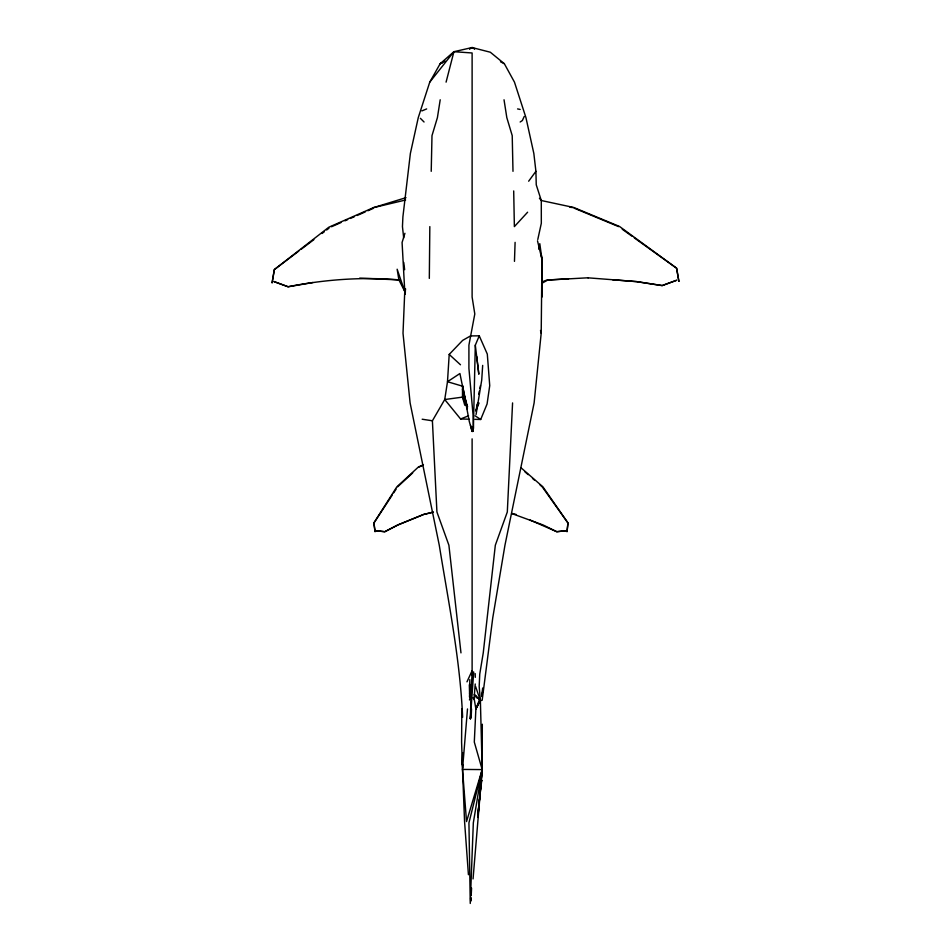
<?xml version="1.0" encoding="UTF-8"?>
<svg xmlns="http://www.w3.org/2000/svg" width="951" height="951" viewBox="0 0 951 951"><rect width="100%" height="100%" fill="white"/><g stroke="black" fill="none" stroke-linecap="round" stroke-linejoin="round"><path stroke-width="1.43" d="M467.357 408.835L462.507 385.571L469.319 421.614L472.112 431.409L472.932 431.409L472.932 428.913M460.973 652.885L448.896 545.208L436.925 511.983L432.396 420.782L444.735 399.539L447.493 381.72L449.205 354.426L462.626 340.399L470.507 335.917L479.256 335.834L475.31 345.177L473.396 428.604L473.075 415.183L468.914 368.322L468.914 345.177L474.799 313.973L472.112 297.033L472.112 52.971L453.912 51.699L440.147 63.717L429.757 82.143L418.274 117.615L410.368 153.491L402.903 216.84L402.451 226.611L403.688 237.893M512.993 171.323L512.22 135.648L506.812 117.615L504.03 99.784M538.979 249.352L539.799 243.682L541.963 259.314L541.202 333.23L534.117 402.927L504.957 545.208L492.761 617.805L482.181 700.186L480.386 700.697L475.88 708.959L474.299 742.065L482.181 769.585L477.866 817.408L482.181 769.585L482.312 724.222M461.829 708.959L461.592 742.065L462.507 769.43L482.181 769.585L473.325 822.841L470.258 903.45L468.938 822.841L482.181 769.585L480.386 700.697L479.185 686.527L479.744 674.093L483.251 652.885L495.328 545.208L507.311 511.983L512.577 402.927M429.317 278.393L429.828 226.611M475.238 683.995L474.074 698.605M471.292 714.486L471.53 708.84M514.467 261.359L515.097 242.362M404.924 233.304L402.083 242.481L404.757 291.398L403.01 333.23L410.107 402.927L439.267 545.208C448.492 602.328 460.141 659.447 462.626 717.292M469.485 697.012L469.651 692.887M467.5 708.959L462.507 769.43L464.563 821.509L468.427 874.73M471.209 895.283L471.577 888.103M470.626 715.925L470.472 718.849L471.09 715.948M462.697 767.457L462.079 762.738L462.709 752.978M482.68 365.398L481.717 380.067L476.071 414.517M469.806 679.608L469.782 695.954M473.051 878.914L482.181 769.585L466.537 821.569L462.507 769.43M471.03 897.851L470.697 901.227L470.602 897.851M540.085 485.01L542.26 486.9L567.937 522.979L567.01 531.764L567.997 522.967L542.866 486.793L521.184 467.928M477.889 812.071L478.424 807.732M478.769 804.843L479.47 799.054M479.827 796.165L481.765 780.26L480.421 782.685M474.299 698.89L474.692 696.263M472.065 426.916L472.754 427.272L472.112 431.409L470.507 425.18M440.206 99.784L437.412 117.615L431.992 135.648L431.219 171.323M524.203 116.509L522.372 120.527L520.173 122.001M478.733 394.106L479.316 391.253M479.886 388.412L480.469 385.571M481.681 696.429L482.668 687.989M537.79 239.486L541.321 223.271L541.297 200.518L536.245 184.803L535.912 171.323L533.844 153.491L525.939 117.615L514.467 82.143L504.351 63.717L490.312 52.222L472.112 47.55L453.912 51.699L429.757 82.143M405.245 294.275L405.459 288.593M476.082 409.822L477.866 402.701L477.022 405.316M481.788 695.074L482.846 690.866M446.078 82.143L453.912 51.699M469.461 699.984L470.163 697.309M480.659 784.278L481.765 780.26M404.757 291.398L397.149 269.216L398.885 279.856L404.757 291.398L405.483 289.08M473.099 697.784L474.442 700.34L475.88 708.959L479.363 699.912M474.953 419.343L480.695 419.486L487.078 403.973L489.729 385.595L487.304 354.093L479.256 335.834M475.726 411.058L479.054 402.998M466.965 681.843L472.112 670.717L472.112 438.863M475.88 708.959L478.722 703.169M392.121 495.233L373.945 522.967L375.074 531.764L373.862 522.979L396.805 486.9L418.297 467.096L423.433 464.73M393.702 492.82L396.068 489.206M528.661 181.213L535.912 171.323M527.615 212.216L514.372 226.611L513.695 190.937M397.649 486.793L412.686 472.932M298.757 251.1L274.34 269.585L272.117 282.744L274.34 269.585L328.832 227.218L373.363 207.675L405.982 197.665M301.075 249.34L313.866 239.652M322.009 233.494L324.327 231.735M326.657 229.976L328.975 228.216M421.852 110.922L426.654 108.925M541.63 283.457L547.847 279.974L568.543 278.809M445.258 61.137L440.147 63.717L442.512 62.683M419.129 466.989L422.993 465.217M331.495 226.742L340.933 222.593M344.987 220.81L347.686 219.633M350.384 218.445L354.426 216.673M357.124 215.485L365.22 211.93M367.918 210.742L373.315 208.376M464.777 405.245L462.507 397.126L444.735 399.539L460.593 418.975L468.558 415.801M542.855 281.603L546.825 280.07L588.3 277.775M433.109 512.173L423.468 514.479L397.684 524.976L384.739 531.728L375.847 530.706L384.846 531.716L398.005 524.94L423.777 514.443L433.43 512.137M373.363 207.675L405.578 200.007M312.95 282.506L288.177 286.774L273.876 281.544L288.01 286.75C324.933 279.499 362.711 276.658 400.24 279.974L359.68 278.12M460.593 418.975L469.212 419.201M587.932 277.823L636.754 281.603L662.241 285.573L676.827 280.2L662.11 285.585L636.374 281.639L612.563 279.749M569.863 207.235L572.74 207.568M422.173 419.225L432.396 420.782M517.57 108.925L520.173 109.448M511.852 513.457L516.131 514.443M511.626 513.492L543.009 524.94L556.799 531.716L566.035 530.706L556.799 531.716L529.576 519.817M462.507 386.177L447.493 381.72L459.915 373.529L462.507 386.177L462.507 397.126M574.083 208.126L618.614 226.611M474.276 694.836L476.974 697.725L479.577 698.949M474.692 48.846L472.112 47.55L469.556 48.846L472.112 47.55L474.597 48.87M500.488 61.779L504.351 63.717M475.143 415.801L480.695 419.486M424.051 122.001L420.378 118.316M622.239 229.215L631.88 236.145M634.293 237.881L676.601 268.206L678.883 281.353L676.601 268.206L619.6 226.516L573.726 207.473L541.297 200.518L539.443 198.272M524.916 471.815L528.162 474.644M532.501 478.412L534.664 480.303M474.43 694.468L480.386 700.697L475.631 686.563M449.205 354.426L460.486 364.78M462.507 397.328L467.488 406.481L462.507 389.435L467.286 408.954M467.476 408.062L465.586 402.879L467.488 406.481M465.586 402.879L467.238 406.945M476.344 696.144L476.974 697.725M540.501 330.461L541.202 333.23M462.079 762.738L462.78 765.472M537.505 240.829L541.963 259.314L542.058 297.033M541.119 253.703L541.963 259.314M475.31 345.177L478.829 374.207L476.689 356.399M403.759 262.476L404.639 269.704M472.754 427.272L472.932 431.409M475.167 673.581L475.286 677.35M469.794 695.193L469.521 684.518L469.556 693.576M472.112 670.717L472.112 675.281M471.244 689.76L470.341 718.885L473.693 672.024L472.148 671.953L471.244 689.76"/></g></svg>
